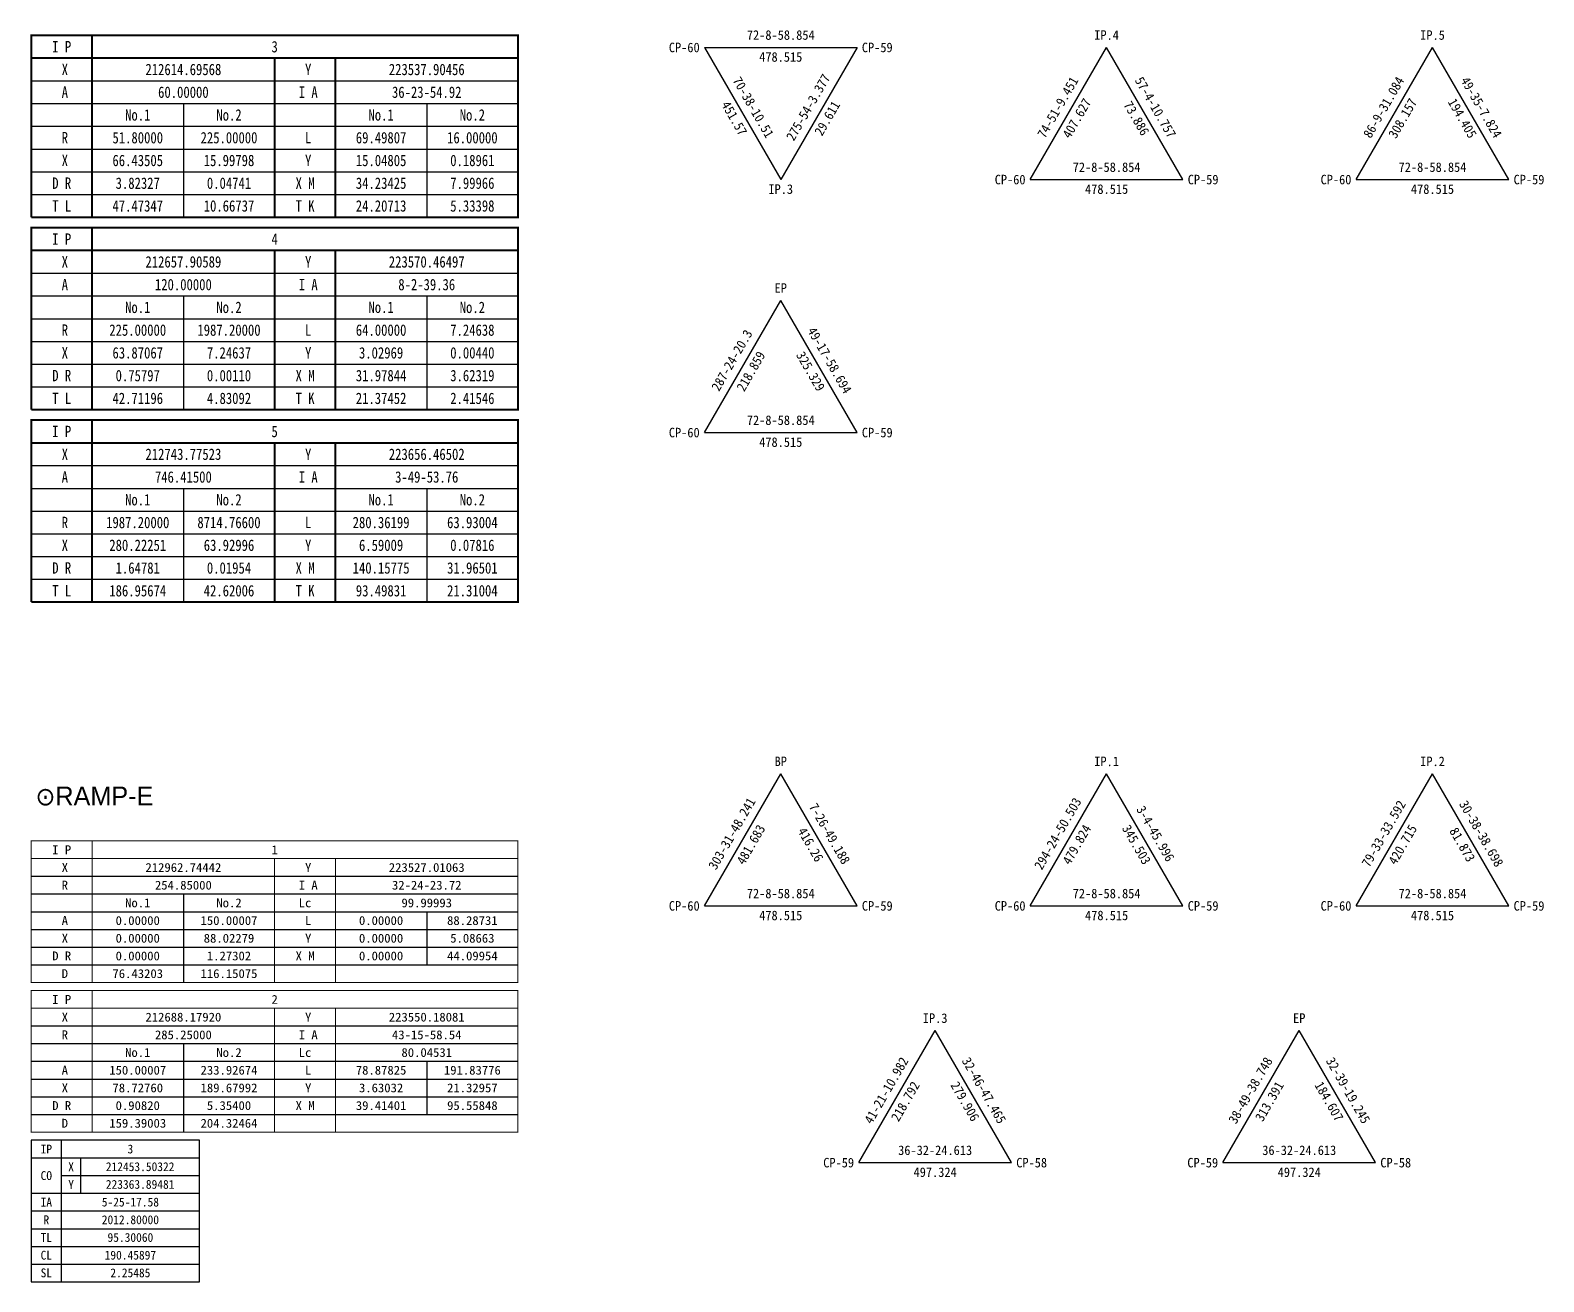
# Model space of a CAD drawing. Extents: x -5410 to -3212, y 168 to 1565.
# Drawn here: x -3989 to -3212, y 220 to 863 of the extents above; entities that cross this region are included whole.
import ezdxf
from ezdxf.enums import TextEntityAlignment as Align

# ---------------------------------------------------------------- set-up
doc = ezdxf.new("R2010")
doc.units = 0
doc.header["$MEASUREMENT"] = 0
for name, color, linetype in [('CA-ALGN-TBSM', 2, 'CONTINUOUS'), ('CA-DIML', 1, 'CONTINUOUS'), ('CA-DIMT', 3, 'CONTINUOUS'), ('CA-TABL-LIN1', 4, 'CONTINUOUS'), ('CA-TABL-LIN2', 1, 'CONTINUOUS'), ('CA-TABL-TEX2', 3, 'CONTINUOUS'), ('CZ-TEX1', 6, 'CONTINUOUS')]:
    doc.layers.add(name, color=color, linetype=linetype)
doc.styles.add('GHS', font='DotumChe.ttf')
doc.styles.add('GTXT', font='DotumChe.ttf')

# ---------------------------------------------------------------- blocks, each defined once
blk = doc.blocks.new('CACTCRV')
at = {"layer": 'CA-TABL-LIN1'}
blk.add_line((-15.25, -20), (-15.25, 20), dxfattribs=at)
blk.add_lwpolyline([(-23.75, -20), (23.75, -20), (23.75, 20), (-23.75, 20)], close=True, dxfattribs=at)
at = {"layer": 'CA-TABL-LIN2'}
for p, q in [((-23.75, 15), (23.75, 15)), ((-9.75, 5), (-9.75, 15)), ((-15.25, 10), (23.75, 10)), ((-23.75, 5), (23.75, 5)), ((-23.75, 0), (23.75, 0)), ((-23.75, -5), (23.75, -5)), ((-23.75, -10), (23.75, -10)), ((-23.75, -15), (23.75, -15))]:
    blk.add_line(p, q, dxfattribs=at)
at = {"layer": 'CA-TABL-TEX2', "style": 'GTXT'}
for s, p in [('IP', (-19.5, 17.5)), ('X', (-12.5, 12.5)), ('CO', (-19.5, 10)), ('Y', (-12.5, 7.5)), ('IA', (-19.5, 2.5)), ('R', (-19.5, -2.5)), ('TL', (-19.5, -7.5)), ('CL', (-19.5, -12.5)), ('SL', (-19.5, -17.5))]:
    blk.add_text(s, height=2.5, dxfattribs=at).set_placement(p, align=Align.MIDDLE_CENTER)
at = {"layer": 'CA-TABL-TEX2', "style": 'GTXT', "flags": 4}
for tag, p in [('IPNO', (4.249999359919457, 17.50000162638025)), ('COX', (7, 12.5)), ('COY', (7, 7.5)), ('IA', (4.25, 2.5)), ('R', (4.25, -2.5)), ('TL', (4.25, -7.5)), ('CL', (4.25, -12.5)), ('SL', (4.25, -17.5))]:
    blk.add_attdef(tag, text='', height=2.5, dxfattribs=at).set_placement(p, align=Align.MIDDLE)

msp = doc.modelspace()

# ---------------------------------------------------------------- linework, layer by layer
at = {"layer": 'CA-DIML'}
for p, q in [((-3642.703536641115, 854.0910085345968), (-3564.30353664112, 854.0910085345968)), ((-3642.703536641115, 854.0910085345968), (-3603.503536641132, 786.1946168779104)), ((-3564.30353664112, 854.0910085345968), (-3603.503536641132, 786.1946168779104)), ((-3475.318849728792, 786.1946168779396), (-3436.11884972878, 854.0910085346259)), ((-3396.918849728798, 786.1946168779396), (-3436.11884972878, 854.0910085346259)), ((-3307.934162816557, 786.1946168779104), (-3268.734162816545, 854.0910085345968)), ((-3229.534162816562, 786.1946168779104), (-3268.734162816545, 854.0910085345968)), ((-3475.318849728792, 786.1946168779396), (-3396.918849728798, 786.1946168779396)), ((-3307.934162816557, 786.1946168779104), (-3229.534162816562, 786.1946168779104)), ((-3642.703536641115, 656.1886630523659), (-3603.503536641103, 724.0850547090522)), ((-3564.30353664112, 656.1886630523659), (-3603.503536641103, 724.0850547090522)), ((-3642.703536641115, 656.1886630523659), (-3564.30353664112, 656.1886630523659)), ((-3642.703536641086, 412.9789131989237), (-3603.503536641103, 480.8753048556391)), ((-3564.303536641091, 412.9789131989237), (-3603.503536641103, 480.8753048556391)), ((-3475.318849728792, 412.9789131989237), (-3436.11884972878, 480.8753048556391)), ((-3396.918849728769, 412.9789131989237), (-3436.11884972878, 480.8753048556391)), ((-3307.934162816557, 412.9789131989237), (-3268.734162816545, 480.8753048556391)), ((-3229.534162816562, 412.9789131989237), (-3268.734162816545, 480.8753048556391)), ((-3642.703536641086, 412.9789131989237), (-3564.303536641091, 412.9789131989237)), ((-3475.318849728792, 412.9789131989237), (-3396.918849728769, 412.9789131989237)), ((-3307.934162816557, 412.9789131989237), (-3229.534162816562, 412.9789131989237)), ((-3563.402271214145, 281.0340788147878), (-3524.202271214162, 348.9304704715032)), ((-3485.002271214151, 281.0340788147878), (-3524.202271214162, 348.9304704715032)), ((-3376.377750984684, 281.0340788147878), (-3337.177750984702, 348.9304704715032)), ((-3297.97775098469, 281.0340788147878), (-3337.177750984702, 348.9304704715032)), ((-3563.402271214145, 281.0340788147878), (-3485.002271214151, 281.0340788147878)), ((-3376.377750984684, 281.0340788147878), (-3297.97775098469, 281.0340788147878))]:
    msp.add_line(p, q, dxfattribs=at)
at = {"layer": 'CA-TABL-LIN1', "flags": 128}
for points, const_width in [([(-3988.469470863172, 766.8088186150417), (-3988.469470838667, 860.3153015368734), (-3738.469490152027, 860.3152912549849), (-3738.46949754114, 766.8087866354326), (-3988.469478227606, 766.8087969170883)], 1.038960962736386), ([(-3957.219476227736, 860.3152989509108), (-3957.219483616558, 766.8087943312712)], 1.038960962736386), ([(-3863.469473241887, 848.6269727195613), (-3863.469475984806, 766.8087969787011)], 1.038960962736386), ([(-3832.219478630839, 848.6269701336278), (-3832.219481373875, 766.8087943926803)], 1.038960962736386), ([(-3988.46947822778, 667.9451497447153), (-3988.469470838667, 761.4516543644131), (-3738.469499558123, 761.4516440825828), (-3738.469489550043, 667.9451735594776), (-3988.469480041385, 667.9451663599757)], 1.038960962736386), ([(-3957.219488620554, 761.4516445546469), (-3957.219478612533, 667.9451740317454)], 1.038960962736386), ([(-3863.469479144522, 749.7633447783883), (-3863.469476054917, 667.9451603544876)], 1.038960962736386), ([(-3832.219496926584, 749.7633349687676), (-3832.219474626443, 667.9451680260827)], 1.038960962736386), ([(-3988.469460830936, 569.0815532842244), (-3988.469470838667, 662.5880238072132), (-3738.469479338673, 662.588013525441), (-3738.469489772717, 569.0815199011413), (-3988.469463728165, 569.081549335795)], 1.038960962736385), ([(-3957.219474496465, 662.5880293023074), (-3957.219484930392, 569.0815356778039)], 1.038960962736386), ([(-3863.469474400859, 650.8997139445273), (-3863.469476750441, 569.0815346184536)], 1.038960962736386), ([(-3832.219458905631, 650.8997018949012), (-3832.219480408094, 569.0815401134023)], 1.038960962736386), ([(-3957.219449133874, 446.3529408328177), (-3957.21928977585, 373.6256788245228)], 0.5194805253052791), ([(-3863.469443194306, 437.2622705025424), (-3863.469296274532, 373.6258945404261)], 0.5194805253052791), ([(-3832.219442089525, 437.2623254035425), (-3832.219274569827, 373.6259798544052)], 0.5194805253052791), ([(-3957.219473586214, 369.4590053783904), (-3957.219290466339, 296.7317387933435)], 0.5194805253052791), ([(-3863.469437314721, 360.3683252817427), (-3863.469298709009, 296.7319600257615)], 0.5194805253052791), ([(-3832.219440062123, 360.368399025785), (-3832.21927674301, 296.732041762938)], 0.5194805253052791)]:
    msp.add_lwpolyline(points, dxfattribs=dict(at, const_width=const_width))
at = {"layer": 'CA-TABL-LIN1', "const_width": 0.5194805253052791, "flags": 128}
for points in [[(-3988.469285974134, 373.6255984170421), (-3988.469470838667, 446.3528555188386), (-3738.469470839453, 446.3534781784692), (-3738.469281068537, 373.6261955704249)], [(-3988.469287718617, 296.731665049243), (-3988.469470838667, 369.4589316342899), (-3738.469476098719, 369.4595542939787), (-3738.469284985564, 296.7322629955306)]]:
    msp.add_lwpolyline(points, close=True, dxfattribs=at)
at = {"layer": 'CA-TABL-LIN2'}
for p, q in [((-3988.469466736133, 836.9386779830093), (-3738.469509848423, 836.9386572967924)), ((-3988.469471382094, 825.2503491042298), (-3738.469490695483, 825.2503388226614)), ((-3910.344472955214, 825.2503478419676), (-3910.344479800726, 766.808795654797)), ((-3785.344494511432, 825.250337498961), (-3785.34450135706, 766.808785311965)), ((-3988.469486432557, 813.5620440245257), (-3738.469505745947, 813.5620337429282)), ((-3988.469477684004, 801.8737493496155), (-3738.469486592978, 801.8737152688263)), ((-3988.469482330082, 790.185420470807), (-3738.469501643471, 790.1854101892095)), ((-3988.469473581557, 778.4971257957222), (-3738.469492894976, 778.4971155139501)), ((-3988.469477942068, 738.0750279928907), (-3738.469487450697, 738.0750351924507)), ((-3988.469472753175, 726.386705201905), (-3738.469482261688, 726.386712401465)), ((-3910.344478785963, 726.3867156402266), (-3910.344486074522, 667.9451767983555)), ((-3785.34449228106, 726.3867288453621), (-3785.344482088025, 667.9451707929256)), ((-3988.469485045382, 714.6984016216011), (-3738.469494554156, 714.6984088210156)), ((-3988.469460645778, 703.0100963119767), (-3738.46948936503, 703.0100860299717)), ((-3988.469472938013, 691.321792731469), (-3738.469501657353, 691.3217824496387)), ((-3988.469467749004, 679.6334699403669), (-3738.469496468373, 679.6334596585366)), ((-3988.469469463336, 639.2114143637882), (-3738.469495507627, 639.2113849290181)), ((-3988.469458394684, 627.5230825208127), (-3738.469466894749, 627.5230722391861)), ((-3910.344467538729, 627.5230962583737), (-3910.344471263932, 569.0815263759578)), ((-3785.344480561238, 627.5230815410614), (-3785.344484286266, 569.0815116584126)), ((-3988.469448934717, 615.8347873755265), (-3738.469474979123, 615.8347579410183)), ((-3988.469457019353, 604.1464730775042), (-3738.469483063673, 604.146443642705)), ((-3988.469465103757, 592.4581587793073), (-3738.469491148222, 592.4581293444498)), ((-3988.46947318819, 580.7698444809357), (-3738.469481688167, 580.7698341993673)), ((-3988.46941064269, 428.1710373200767), (-3738.469410643535, 428.1716599797946)), ((-3988.469398204325, 419.0801512737817), (-3738.46939329867, 419.0807484270772)), ((-3910.344390049024, 419.0803292392811), (-3910.344277818745, 373.6257763825124)), ((-3988.469380859635, 409.9892397211806), (-3738.469375953951, 409.9898368744762)), ((-3785.344383004587, 409.9897138100641), (-3785.344305463921, 382.7169840585848)), ((-3988.469363514858, 400.8983281684341), (-3738.469358609203, 400.8989253218169)), ((-3988.469320663658, 391.8074215223605), (-3738.469315758004, 391.8080186757434)), ((-3988.469303318911, 382.7165099696722), (-3738.469298413256, 382.717107123055)), ((-3988.469431237085, 351.2771129896573), (-3738.469428504031, 351.2777109359449)), ((-3988.469411436352, 342.1862036673992), (-3738.469383989723, 342.186809606821)), ((-3910.344405948417, 342.1863920242758), (-3910.344282230682, 296.7318534061196)), ((-3988.469366921956, 333.0953023383627), (-3738.469364188932, 333.0959002845339)), ((-3785.344372424297, 333.0957856717869), (-3785.344313021778, 305.8230577049835)), ((-3988.469347121136, 324.0043930160464), (-3738.469344388111, 324.004990962334)), ((-3988.469327320257, 314.9134836937883), (-3738.469324587204, 314.9140816400759)), ((-3988.469307519379, 305.8225743715302), (-3738.469304786442, 305.8231723177014))]:
    msp.add_line(p, q, dxfattribs=at)
at = {"layer": 'CA-TABL-LIN2', "flags": 128}
for points, const_width in [([(-3988.469475484628, 848.6269726580358), (-3738.469494797959, 848.6269623761473)], 1.038960962736386), ([(-3988.469483130903, 749.7633507841674), (-3738.469475158403, 749.7633387729293)], 1.038960962736386), ([(-3988.469461378729, 650.899728661956), (-3738.46948742331, 650.8996992271277)], 1.038960962736385), ([(-3988.469427987497, 437.2619488725613), (-3738.469427988195, 437.262571532483)], 0.5194805253052791), ([(-3988.469451037992, 360.36802231209), (-3738.469448304764, 360.3686202582612)], 0.5194805253052791)]:
    msp.add_lwpolyline(points, dxfattribs=dict(at, const_width=const_width))

# ---------------------------------------------------------------- block references
at = {"layer": 'CA-ALGN-TBSM'}
ref = msp.add_blockref('CACTCRV', (-3945.287649504957, 256.2013592485071), dxfattribs=dict(at, xscale=1.818181950893063, yscale=1.818181950893369, zscale=1.818181950893335))
ref.add_attrib('IPNO', '3', dxfattribs={"layer": 'CA-TABL-TEX2', "height": 4.545454877233338, "style": 'GTXT'}).set_placement((-3937.560377377445, 288.0195463461957), align=Align.MIDDLE)
ref.add_attrib('COX', '212453.50322', dxfattribs={"layer": 'CA-TABL-TEX2', "height": 4.545454877233338, "style": 'GTXT'}).set_placement((-3932.560375848705, 278.9286336346737), align=Align.MIDDLE)
ref.add_attrib('COY', '223363.89481', dxfattribs={"layer": 'CA-TABL-TEX2', "height": 4.545454877233338, "style": 'GTXT'}).set_placement((-3932.560375848705, 269.8377238802071), align=Align.MIDDLE)
ref.add_attrib('IA', '5-25-17.58', dxfattribs={"layer": 'CA-TABL-TEX2', "height": 4.545454877233338, "style": 'GTXT'}).set_placement((-3937.560376213661, 260.7468141257406), align=Align.MIDDLE)
ref.add_attrib('R', '2012.80000', dxfattribs={"layer": 'CA-TABL-TEX2', "height": 4.545454877233338, "style": 'GTXT'}).set_placement((-3937.560376213661, 251.6559043712738), align=Align.MIDDLE)
ref.add_attrib('TL', '95.30060', dxfattribs={"layer": 'CA-TABL-TEX2', "height": 4.545454877233338, "style": 'GTXT'}).set_placement((-3937.560376213661, 242.5649946168073), align=Align.MIDDLE)
ref.add_attrib('CL', '190.45897', dxfattribs={"layer": 'CA-TABL-TEX2', "height": 4.545454877233338, "style": 'GTXT'}).set_placement((-3937.560376213661, 233.4740848623403), align=Align.MIDDLE)
ref.add_attrib('SL', '2.25485', dxfattribs={"layer": 'CA-TABL-TEX2', "height": 4.545454877233338, "style": 'GTXT'}).set_placement((-3937.560376213661, 224.3831751078738), align=Align.MIDDLE)

# ---------------------------------------------------------------- texts
at = {"layer": 'CA-DIMT', "style": 'GHS'}
for s, p in [('IP.4', (-3436.11884972878, 856.5410085346375)), ('IP.5', (-3268.734162816545, 856.5410085346084)), ('72-8-58.854', (-3603.503536641132, 856.5410085346084)), ('72-8-58.854', (-3436.11884972878, 788.6446168779221)), ('72-8-58.854', (-3268.734162816545, 788.644616877893)), ('EP', (-3603.503536641103, 726.5350547090638)), ('72-8-58.854', (-3603.503536641103, 658.6386630523484)), ('BP', (-3603.503536641103, 483.3253048556217)), ('IP.1', (-3436.11884972878, 483.3253048556217)), ('IP.2', (-3268.734162816545, 483.3253048556217)), ('72-8-58.854', (-3603.503536641103, 415.4289131989353)), ('72-8-58.854', (-3436.11884972878, 415.4289131989353)), ('72-8-58.854', (-3268.734162816545, 415.4289131989353)), ('IP.3', (-3524.202271214162, 351.3804704714858)), ('EP', (-3337.177750984702, 351.3804704714858)), ('36-32-24.613', (-3524.202271214162, 283.4840788147994)), ('36-32-24.613', (-3337.177750984702, 283.4840788147994))]:
    msp.add_text(s, height=4.899999999999999, dxfattribs=at).set_placement(p, align=Align.BOTTOM_CENTER)
for s, p in [('CP-60', (-3645.153536641126, 854.0910085345968)), ('CP-60', (-3477.768849728775, 786.1946168779396)), ('CP-60', (-3310.384162816568, 786.1946168779104)), ('CP-60', (-3645.153536641126, 656.1886630523659)), ('CP-60', (-3645.153536641097, 412.9789131989237)), ('CP-60', (-3477.768849728775, 412.9789131989237)), ('CP-60', (-3310.384162816568, 412.9789131989237)), ('CP-59', (-3565.852271214157, 281.0340788147878)), ('CP-59', (-3378.827750984696, 281.0340788147878))]:
    msp.add_text(s, height=4.899999999999999, dxfattribs=at).set_placement(p, align=Align.MIDDLE_RIGHT)
for s, p in [('CP-59', (-3561.853536641138, 854.0910085345968)), ('CP-59', (-3394.468849728786, 786.1946168779396)), ('CP-59', (-3227.084162816551, 786.1946168779104)), ('CP-59', (-3561.853536641109, 656.1886630523659)), ('CP-59', (-3561.853536641109, 412.9789131989237)), ('CP-59', (-3394.468849728786, 412.9789131989237)), ('CP-59', (-3227.084162816551, 412.9789131989237)), ('CP-58', (-3482.552271214139, 281.0340788147878)), ('CP-58', (-3295.527750984707, 281.0340788147878))]:
    msp.add_text(s, height=4.899999999999999, dxfattribs=at).set_placement(p, align=Align.MIDDLE_LEFT)
for s, p in [('478.515', (-3603.503536641132, 851.6410085345851)), ('IP.3', (-3603.503536641132, 783.7446168778988)), ('478.515', (-3436.11884972878, 783.7446168779279)), ('478.515', (-3268.734162816545, 783.7446168778988)), ('478.515', (-3603.503536641103, 653.7386630523542)), ('478.515', (-3603.503536641103, 410.5289131989412)), ('478.515', (-3436.11884972878, 410.5289131989412)), ('478.515', (-3268.734162816545, 410.5289131989412)), ('497.324', (-3524.202271214162, 278.5840788148053)), ('497.324', (-3337.177750984702, 278.5840788148053))]:
    msp.add_text(s, height=4.899999999999999, dxfattribs=at).set_placement(p, align=Align.TOP_CENTER)
for s, rotation, p in [('275-54-3.377', 59.99999999999999, (-3586.025298880442, 821.367812706274)), ('70-38-10.51', 300.0000000000001, (-3620.981774401851, 821.367812706274)), ('74-51-9.451', 59.99999999999999, (-3457.840611968102, 821.367812706274)), ('57-4-10.757', 300.0000000000001, (-3414.397087489488, 821.367812706274)), ('86-9-31.084', 59.99999999999999, (-3290.455925055867, 821.3678127062449)), ('49-35-7.824', 300.0000000000001, (-3247.012400577281, 821.3678127062449)), ('287-24-20.3', 59.99999999999999, (-3625.225298880425, 691.3618588807003)), ('49-17-58.694', 300.0000000000001, (-3581.781774401839, 691.3618588807003)), ('303-31-48.241', 59.99999999999999, (-3625.225298880396, 448.1521090272581)), ('294-24-50.503', 59.99999999999999, (-3457.840611968102, 448.1521090272581)), ('79-33-33.592', 59.99999999999999, (-3290.455925055867, 448.1521090272581)), ('30-38-38.698', 300.0000000000001, (-3247.012400577281, 448.1521090272581)), ('7-26-49.188', 300.0000000000001, (-3581.78177440181, 448.1521090272581)), ('3-4-45.996', 300.0000000000001, (-3414.397087489488, 448.1521090272581)), ('41-21-10.982', 59.99999999999999, (-3545.924033453455, 316.2072746431222)), ('32-46-47.465', 300.0000000000001, (-3502.48050897487, 316.2072746431222)), ('38-49-38.748', 59.99999999999999, (-3358.899513223994, 316.2072746431222)), ('32-39-19.245', 300.0000000000001, (-3315.455988745409, 316.2072746431222))]:
    msp.add_text(s, height=4.899999999999999, rotation=rotation, dxfattribs=at).set_placement(p, align=Align.BOTTOM_CENTER)
for s, rotation, p in [('451.57', 300.0000000000001, (-3625.225298880425, 818.9178127062623)), ('29.611', 59.99999999999999, (-3581.781774401839, 818.9178127062623)), ('407.627', 59.99999999999999, (-3453.597087489499, 818.9178127062623)), ('73.886', 300.0000000000001, (-3418.640611968091, 818.9178127062623)), ('308.157', 59.99999999999999, (-3286.212400577264, 818.9178127062332)), ('194.405', 300.0000000000001, (-3251.255925055855, 818.9178127062332)), ('218.859', 59.99999999999999, (-3620.981774401822, 688.9118588806887)), ('325.329', 300.0000000000001, (-3586.025298880413, 688.9118588806887)), ('481.683', 59.99999999999999, (-3620.981774401822, 445.7021090272465)), ('416.26', 300.0000000000001, (-3586.025298880384, 445.7021090272465)), ('479.824', 59.99999999999999, (-3453.597087489499, 445.7021090272465)), ('345.503', 300.0000000000001, (-3418.640611968091, 445.7021090272465)), ('420.715', 59.99999999999999, (-3286.212400577264, 445.7021090272465)), ('81.873', 300.0000000000001, (-3251.255925055855, 445.7021090272465)), ('218.792', 59.99999999999999, (-3541.680508974852, 313.7572746431106)), ('279.906', 300.0000000000001, (-3506.724033453473, 313.7572746431106)), ('313.391', 59.99999999999999, (-3354.65598874542, 313.7572746431106)), ('184.607', 300.0000000000001, (-3319.699513224012, 313.7572746431106))]:
    msp.add_text(s, height=4.899999999999999, rotation=rotation, dxfattribs=at).set_placement(p, align=Align.TOP_CENTER)
at = {"layer": 'CA-TABL-TEX2', "style": 'GHS'}
for s, height, rotation, width, p, p2 in [('I P', 5.84415541539217, 359.9999963387294, 0.8148871522445196, (-3977.714606748399, 851.5490608861437), (-3967.974347729119, 851.5490602637292)), ('3', 5.84415541539217, 359.9999967407055, 0.8148871545211297, (-3865.092862048041, 851.5490533990087), (-3861.846109032544, 851.5490532143158)), (' X', 5.84415541539217, 359.9999967419895, 0.8148871544809543, (-3976.091231623344, 839.8607503220846), (-3969.59772559267, 839.8607499528443)), ('212614.69568', 5.84415541539217, 359.9999964392233, 0.8148871528021066, (-3929.825001637568, 839.8607458776969), (-3890.86396553379, 839.8607434563746)), (' Y', 5.84415541539217, 359.9999967399351, 0.8148871544955635, (-3851.091242619383, 839.8607417610474), (-3844.597736588592, 839.8607413915743)), ('223537.90456', 5.84415541539217, 359.9999964390094, 0.8148871528081937, (-3804.825010254019, 839.8607383569179), (-3765.86397414995, 839.8607359354501)), (' A', 5.84415541539217, 359.9999967419895, 0.8148871544992158, (-3976.091229572048, 828.172438545269), (-3969.597723541228, 828.1724381760287)), ('60.00000', 5.84415541539217, 359.9999964392876, 0.8148871528091067, (-3923.331493569218, 828.1724336970947), (-3897.35746949981, 828.1724320829089)), (' I A', 5.84415541539217, 359.9999964390949, 0.8148871527990629, (-3854.33799357005, 828.1724302030052), (-3841.350981535506, 828.1724293958687)), ('36-23-54.92', 5.84415541539217, 359.9999964877817, 0.814887152177007, (-3803.201631684555, 828.1724264638615), (-3767.487348616822, 828.172424274584)), ('No.1', 5.84415541539217, 359.9999964394802, 0.8148871528191506, (-3940.275487109728, 816.4841266551812), (-3927.288475074864, 816.484125848132)), ('No.2', 5.84415541539217, 359.9999964397369, 0.8148871528063675, (-3893.400491772773, 816.4841214370972), (-3880.413479738112, 816.4841206301062)), ('No.1', 5.84415541539217, 359.9999964394802, 0.8148871527899321, (-3815.275498105504, 816.4841180940275), (-3802.288486071106, 816.4841172869783)), ('No.2', 5.84415541539217, 359.9999964388382, 0.8148871527954105, (-3768.400500388787, 816.4841139163764), (-3755.413488354301, 816.4841131091816)), (' R', 5.84415541539217, 359.9999967399351, 0.8148871544919112, (-3976.091232310107, 804.7958176704124), (-3969.597726279346, 804.7958173009392)), ('51.80000', 5.84415541539217, 359.9999964387739, 0.8148871527944974, (-3946.768994495826, 804.795816621423), (-3920.794970426883, 804.7958150070044)), ('225.00000', 5.84415541539217, 359.9999964728926, 0.8148871529920269, (-3901.517375666823, 804.7958114954527), (-3872.296598582179, 804.7958096966322)), (' L', 5.84415541539217, 359.9999967399351, 0.8148871544773019, (-3851.091243306349, 804.7958091093169), (-3844.597737275704, 804.7958087398438)), ('69.49807', 5.84415541539217, 359.9999964388382, 0.8148871528072805, (-3821.769005492155, 804.7958080600947), (-3795.794981422805, 804.7958064457052)), ('16.00000', 5.84415541539217, 359.9999964387739, 0.8148871528045413, (-3774.89400777538, 804.7958038825018), (-3748.919983706117, 804.7958022680832)), (' X', 5.84415541539217, 359.999996740192, 0.8148871544773019, (-3976.091233679472, 793.1075072329841), (-3969.597727648827, 793.10750686354)), ('66.43505', 5.84415541539217, 359.9999964392233, 0.814887152812759, (-3946.768995865365, 793.1075061838201), (-3920.79497179584, 793.1075045696052)), ('15.99798', 5.84415541539217, 359.9999964392233, 0.814887152812759, (-3899.894000528526, 793.1075009656488), (-3873.919976459001, 793.107499351434)), (' Y', 5.84415541539217, 359.9999967419895, 0.8148871544955635, (-3851.091244675452, 793.1074986716558), (-3844.597738644661, 793.1074983024155)), ('15.04805', 5.84415541539217, 359.9999964389666, 0.8148871527990629, (-3821.769006860995, 793.1074976227537), (-3795.794982791907, 793.1074960084225)), ('0.18961', 5.84415541539217, 359.9999963956408, 0.8148871525634885, (-3773.270632636762, 793.1074933526979), (-3750.543361582881, 793.1074919229723)), ('D R', 5.84415541539217, 359.9999963390717, 0.8148871522445196, (-3977.714610502298, 781.4191945421044), (-3967.974351483019, 781.4191939197481)), ('3.82327', 5.84415541539217, 359.9999963957142, 0.8148871525603579, (-3945.145619685878, 781.4191932742251), (-3922.418348632084, 781.4191918445285)), ('0.04741', 5.84415541539217, 359.9999963955675, 0.8148871525509663, (-3898.270624349039, 781.4191880561411), (-3875.543353295507, 781.4191866263864)), ('X M', 5.84415541539217, 359.9999963389005, 0.8148871522518242, (-3852.714621498366, 781.4191859809507), (-3842.974362478999, 781.4191853585653)), ('34.23425', 5.84415541539217, 359.9999964389666, 0.8148871527990629, (-3821.769007189752, 781.4191848053888), (-3795.794983120664, 781.4191831910575)), ('7.99966', 5.84415541539217, 359.9999963960077, 0.814887152562445, (-3773.270632965345, 781.4191805353912), (-3750.543361911492, 781.419179105811)), ('T L', 5.84415541539217, 359.9999963383869, 0.8148871522518242, (-3977.714611871343, 769.7308841047343), (-3967.974352851976, 769.7308834822616)), ('47.47347', 5.84415541539217, 359.9999964387739, 0.8148871527972367, (-3946.768997562642, 769.7308829292015), (-3920.794973493612, 769.7308813147829)), ('10.66737', 5.84415541539217, 359.9999964392233, 0.8148871528081936, (-3899.894002226007, 769.7308777110302), (-3873.919978156628, 769.7308760968153)), ('T K', 5.84415541539217, 359.9999963389005, 0.8148871522542591, (-3852.714622867468, 769.7308755434351), (-3842.974363848072, 769.7308749210497)), ('24.20713', 5.84415541539217, 359.9999964389666, 0.8148871527972367, (-3821.769008558796, 769.7308743679023), (-3795.794984489767, 769.730872753571)), ('5.33398', 5.84415541539217, 359.9999963962278, 0.8148871525728802, (-3773.270634334622, 769.730870097701), (-3750.543363280478, 769.7308686682081)), ('I P', 5.84415541539217, 2.054392983154893e-09, 0.814887154309294, (-3977.714605888119, 752.6854156650661), (-3967.974346844159, 752.6854156654153)), ('4', 5.84415541539217, 359.9999997935335, 0.8148871510441233, (-3865.092860083823, 752.6854173560569), (-3861.84610708218, 752.6854173443571)), (' X', 5.84415541539217, 359.9999997971287, 0.8148871510441233, (-3976.091230998281, 740.9971042390971), (-3969.597724994994, 740.9971042161051)), ('212657.90589', 5.84415541539217, 359.9999998987784, 0.8148871526888831, (-3929.825001218123, 740.9971052742912), (-3890.863965119759, 740.9971052054607)), (' Y', 5.84415541539217, 359.9999997963583, 0.8148871510769942, (-3851.091239595087, 740.9971043426485), (-3844.597733591538, 740.9971043195692)), ('223570.46497', 5.84415541539217, 359.9999998987784, 0.8148871526815784, (-3804.825009814464, 740.9971053777554), (-3765.863973716449, 740.9971053089248)), (' A', 5.84415541539217, 359.9999997955879, 0.8148871510477756, (-3976.091228959733, 729.3087926286971), (-3969.597722956416, 729.3087926055305)), ('120.00000', 5.84415541539217, 359.9999999327757, 0.8148871532152224, (-3924.954869676789, 729.3087936465745), (-3895.734092584142, 729.3087936122902)), (' I A', 5.84415541539217, 359.9999999497958, 0.8148871534875228, (-3854.33799057742, 729.3087927263114), (-3841.350978531904, 729.3087927149318)), ('8-2-39.36', 5.84415541539217, 359.9999999328328, 0.814887153224962, (-3799.954878273391, 729.3087937500095), (-3770.734101180395, 729.3087937157543)), ('No.1', 5.84415541539217, 359.999999948897, 0.8148871534820444, (-3940.275486800761, 717.6204827353067), (-3927.288474755333, 717.6204827237234)), ('No.2', 5.84415541539217, 359.9999999500526, 0.8148871534710874, (-3893.400488845393, 717.6204834078671), (-3880.413476800139, 717.6204833965458)), ('No.1', 5.84415541539217, 359.9999999505662, 0.8148871534765659, (-3815.27549539716, 717.6204828385671), (-3802.288483351818, 717.6204828273621)), ('No.2', 5.84415541539217, 359.9999999500526, 0.8148871534966536, (-3768.400499363022, 717.620481763297), (-3755.413487317361, 717.6204817519756)), (' R', 5.84415541539217, 359.9999997973854, 0.8148871510916034, (-3976.091230300022, 705.9321715015103), (-3969.597724296356, 705.9321714785474)), ('225.00000', 5.84415541539217, 359.9999999328328, 0.8148871532257735, (-3948.392369034293, 705.93217305711), (-3919.171591941267, 705.9321730228548)), ('1987.20000', 5.84415541539217, 359.9999999193137, 0.814887153008339, (-3903.14074757963, 705.932173735695), (-3870.673217484931, 705.9321736899728)), (' L', 5.84415541539217, 359.9999997950743, 0.8148871510769942, (-3851.091238896479, 705.9321716051782), (-3844.597732892929, 705.9321715819533)), ('64.00000', 5.84415541539217, 359.9999999494106, 0.8148871534948275, (-3821.769001129898, 705.932173154928), (-3795.794977038633, 705.9321731319942)), ('7.24638', 5.84415541539217, 359.99999988356, 0.8148871524560044, (-3773.270628575294, 705.932172091183), (-3750.54335752441, 705.9321720449952)), (' X', 5.84415541539217, 359.9999997958446, 0.8148871510587326, (-3976.091230009537, 694.243861812196), (-3969.597724006133, 694.2438617890584)), ('63.87067', 5.84415541539217, 359.99999994986, 0.8148871534875228, (-3946.768992242782, 694.2438633619167), (-3920.794968151749, 694.2438633391866)), ('7.24637', 5.84415541539217, 359.99999988356, 0.8148871524528739, (-3898.270617767383, 694.2438640464679), (-3875.543346716586, 694.2438640002802)), (' Y', 5.84415541539217, 359.9999997955879, 0.8148871510806465, (-3851.091238606081, 694.2438619156019), (-3844.597732602502, 694.2438618924352)), ('3.02969', 5.84415541539217, 359.9999998840735, 0.8148871524476563, (-3820.145624319091, 694.2438634770224), (-3797.41835326844, 694.2438634310383)), ('0.00440', 5.84415541539217, 359.9999998837067, 0.8148871524570479, (-3773.270628284779, 694.2438624016941), (-3750.543357233866, 694.2438623555645)), ('D R', 5.84415541539217, 1.198395906851097e-09, 0.8148871543019894, (-3977.714606412337, 682.5555484418874), (-3967.974347368465, 682.5555484420911)), ('0.75797', 5.84415541539217, 359.9999998840001, 0.8148871524664396, (-3945.145615605143, 682.5555500150367), (-3922.418344553967, 682.5555499690236)), ('0.00110', 5.84415541539217, 359.9999998841469, 0.814887152459135, (-3898.27061764989, 682.5555506876262), (-3875.543346598919, 682.5555506416713)), ('31.97844', 5.84415541539217, 359.9999999499242, 0.8148871534911752, (-3821.769000721804, 682.5555501068593), (-3795.794976630656, 682.5555500841583)), ('3.62319', 5.84415541539217, 359.9999998842936, 0.8148871524549609, (-3773.270628167316, 682.5555490429979), (-3750.543357116461, 682.5555489971011)), ('T L', 5.84415541539217, 1.198395906872582e-09, 0.8148871542873801, (-3977.714606121619, 670.8672387524566), (-3967.974347077921, 670.8672387526603)), ('42.71196', 5.84415541539217, 359.9999999497315, 0.8148871534911752, (-3946.768991834775, 670.8672403139644), (-3920.794967743626, 670.8672402911761)), ('4.83092', 5.84415541539217, 359.9999998842202, 0.8148871524507868, (-3898.270617359318, 670.8672409981373), (-3875.543346308579, 670.8672409522114)), ('T K', 5.84415541539217, 1.711994152690463e-09, 0.8148871542800755, (-3852.714614718076, 670.8672388558625), (-3842.974355674465, 670.8672388561536)), ('21.37452', 5.84415541539217, 359.9999999502452, 0.8148871534902621, (-3821.769000431319, 670.867240417283), (-3795.794976340199, 670.8672403947276)), ('2.41546', 5.84415541539217, 359.9999998842202, 0.814887152459135, (-3773.270627876889, 670.8672393535962), (-3750.543356825918, 670.8672393076704)), ('I P', 5.84415541539217, 359.9999942333189, 0.81488715397572, (-3977.714591897937, 653.8217957145825), (-3967.974332857964, 653.8217947342491)), ('5', 5.84415541539217, 359.99999400939, 0.8148871510149093, (-3865.092846724088, 653.8217854296672), (-3861.846093722561, 653.8217850902001)), (' X', 5.84415541539217, 359.9999943465673, 0.8148871554707346, (-3976.091216302942, 642.1334852380387), (-3969.597710264381, 642.1334845973179)), ('212743.77523', 5.84415541539217, 359.9999943371085, 0.8148871523839187, (-3929.824984166975, 642.1334796451556), (-3890.863948083192, 642.1334757943987)), (' Y', 5.84415541539217, 359.999994347081, 0.8148871554269068, (-3851.091223900759, 642.133472596819), (-3844.597717862547, 642.1334719561564)), ('223656.46502', 5.84415541539217, 359.9999943372798, 0.8148871523869623, (-3804.824995434814, 642.1334668430791), (-3765.863959350885, 642.1334629924386)), (' A', 5.84415541539217, 359.9999943475945, 0.8148871554415161, (-3976.091218963149, 630.4451730158762), (-3969.59771292482, 630.4451723752718)), ('746.41500', 5.84415541539217, 359.9999943028829, 0.8148871529189831, (-3924.954857326433, 630.4451669504924), (-3895.734080244409, 630.4451640449697)), (' I A', 5.84415541539217, 359.9999943319297, 0.8148871508395976, (-3854.337979543809, 630.4451606966904), (-3841.350967540493, 630.445159411931)), ('3-49-53.76', 5.84415541539217, 359.9999942735336, 0.8148871527285757, (-3801.578245094948, 630.4451543181785), (-3769.110715011397, 630.4451510731888)), ('No.1', 5.84415541539217, 359.9999943321865, 0.814887150832293, (-3940.275475025701, 618.7568571362935), (-3927.288463022502, 618.7568558515923)), ('No.2', 5.84415541539217, 359.9999943328285, 0.8148871508432499, (-3893.400478114432, 618.7568526150426), (-3880.413466111058, 618.7568513304868)), ('No.1', 5.84415541539217, 359.9999943318013, 0.8148871508414238, (-3815.275484539336, 618.7568462493946), (-3802.288472535991, 618.756844964606)), ('No.2', 5.84415541539217, 359.9999943325718, 0.8148871508542068, (-3768.400487628067, 618.7568417282891), (-3755.413475624518, 618.7568404436752)), (' R', 5.84415541539217, 359.999994347081, 0.8148871554378637, (-3976.091220774892, 607.0685524024011), (-3969.597714736592, 607.0685517617385)), ('1987.20000', 5.84415541539217, 359.9999942736363, 0.8148871527285757, (-3950.015734971734, 607.0685478095838), (-3917.548204888182, 607.0685445646523)), ('8714.76600', 5.84415541539217, 359.9999942731741, 0.8148871527307671, (-3903.140738060581, 607.0685432884784), (-3870.673207976943, 607.0685400432849)), (' L', 5.84415541539217, 359.9999943478513, 0.8148871554597776, (-3851.091228372999, 607.0685397610941), (-3844.597722334525, 607.0685391205188)), ('280.36199', 5.84415541539217, 359.9999943027688, 0.8148871529149249, (-3823.392367984256, 607.0685367530969), (-3794.171590902377, 607.0685338475159)), ('63.93004', 5.84415541539217, 359.9999943395053, 0.8148871531560792, (-3774.89399457231, 607.0685320621706), (-3748.919970491843, 607.0685294960858)), (' X', 5.84415541539217, 359.9999943473377, 0.8148871554305591, (-3976.091221680719, 595.3802420954162), (-3969.597715642478, 595.3802414547827)), ('280.22251', 5.84415541539217, 359.99999430294, 0.8148871529214179, (-3948.392359376827, 595.3802373330982), (-3919.171582294715, 595.3802344276046)), ('63.92996', 5.84415541539217, 359.9999943397622, 0.8148871531524269, (-3899.893985964591, 595.3802326422883), (-3873.919961884239, 595.38023007632)), (' Y', 5.84415541539217, 359.9999943463105, 0.8148871554378637, (-3851.091229278798, 595.3802294544294), (-3844.597723240498, 595.3802288136794)), ('6.59009', 5.84415541539217, 359.9999942896679, 0.8148871521909546, (-3820.145615870919, 595.3802261260571), (-3797.418344827427, 595.3802238609642)), ('0.07816', 5.84415541539217, 359.9999942899614, 0.8148871521888676, (-3773.27061895965, 595.3802216049226), (-3750.543347916217, 595.380219339946)), ('D R', 5.84415541539217, 359.9999942348597, 0.8148871540049385, (-3977.71460084201, 583.6919300431618), (-3967.974341801688, 583.6919290630904)), ('1.64781', 5.84415541539217, 359.9999942906951, 0.8148871521961722, (-3945.145609017956, 583.6919247905316), (-3922.418337974319, 583.6919225258462)), ('0.01954', 5.84415541539217, 359.9999942905484, 0.8148871521899111, (-3898.270612106484, 583.6919202696008), (-3875.543341063021, 583.6919180048571)), ('X M', 5.84415541539217, 359.9999942329765, 0.8148871539465015, (-3852.714608439652, 583.6919174020586), (-3842.974349400029, 583.691916421667)), ('140.15775', 5.84415541539217, 359.9999943025405, 0.8148871529141133, (-3823.392371550348, 583.6919142242696), (-3794.171594468498, 583.6919113185722)), ('31.96501', 5.84415541539217, 359.9999943396337, 0.8148871531597315, (-3774.893998138403, 583.6919095334015), (-3748.919974057819, 583.691906967375)), ('T L', 5.84415541539217, 359.9999942352021, 0.8148871540025037, (-3977.714599832689, 572.0036179819435), (-3967.974340792396, 572.0036170019303)), ('186.95674', 5.84415541539217, 359.9999943030541, 0.8148871529165481, (-3948.392361027654, 572.0036130497756), (-3919.171583945717, 572.0036101443402)), ('42.62006', 5.84415541539217, 359.9999943391201, 0.814887153142383, (-3899.89398761536, 572.0036083589657), (-3873.919963535329, 572.0036057927064)), ('T K', 5.84415541539217, 359.9999942343461, 0.8148871539903293, (-3852.714607430651, 572.0036053407239), (-3842.974348390504, 572.0036043605651)), ('93.49831', 5.84415541539217, 359.9999943396979, 0.8148871531469484, (-3821.768994040001, 572.0036019932304), (-3795.794969959825, 572.003599427233)), ('21.31004', 5.84415541539217, 359.9999943397622, 0.8148871531487746, (-3774.893997128675, 572.0035974719503), (-3748.91997304844, 572.003594905982)), ('I P', 4.545454596421192, 0.0001382900825546938, 1.047712054137163, (-3977.71457481361, 439.5347103800159), (-3967.974314958905, 439.5347338892752)), ('1', 4.545454596421192, 0.0001381414813949517, 1.047712054741354, (-3865.092820305232, 439.5349822735006), (-3861.846067018458, 439.5349901014997)), (' X', 4.545454596421192, 0.0001383646399287695, 1.047712053872634, (-3976.091176238901, 430.4438050916651), (-3969.597669670737, 430.4438207729545)), ('212962.74442', 4.545454596421192, 0.00013832731844229, 1.047712054001768, (-3929.824941958213, 430.4439168081153), (-3890.863902544428, 430.444010870473)), (' Y', 4.545454596421192, 0.000138364896731592, 1.047712053844459, (-3851.091174826957, 430.4441068801389), (-3844.597668258968, 430.4441225614573)), ('223527.01063', 4.545454596421192, 0.0001383205989570357, 1.047712053310697, (-3804.824940541585, 430.4442185708904), (-3765.863901153498, 430.4443126286787)), (' R', 4.545454596421192, 0.0001383209846245795, 1.047712049759081, (-3976.091154271708, 421.3528959093965), (-3969.597647729039, 421.3529115857382)), ('254.85000', 4.545454596421192, 0.0001382899113558438, 1.047712054132989, (-3924.954790076561, 421.3530193779734), (-3895.734010512562, 421.3530899056641)), (' I A', 4.545454596421192, 0.0001383650251274219, 1.047712053872634, (-3854.337906166969, 421.3531898394867), (-3841.350893030642, 421.3532212021528)), ('32-24-23.72', 4.545454596421192, 0.000138295654422428, 1.047712053338587, (-3803.201541946328, 421.3533133130404), (-3767.487255839631, 421.353399517131)), ('No.1', 4.545454596421192, 0.0001383648967294215, 1.047712053860895, (-3940.275385177636, 412.2620731813367), (-3927.288372041454, 412.2621045439737)), ('No.2', 4.545454596421192, 0.0001383648967284913, 1.047712053867938, (-3893.40038465921, 412.2621863399108), (-3880.41337152294, 412.2622177025478)), ('Lc', 4.545454596421192, 0.0001381414814079538, 1.047712054642741, (-3851.091130943591, 412.2622885057353), (-3844.597624370654, 412.2623041617335)), ('99.99993', 4.545454596421192, 0.0001383088502980699, 1.047712054068683, (-3798.331390089908, 412.2624158780091), (-3772.357363812393, 412.2624785778753)), (' A', 4.545454596421192, 0.0001383641263318067, 1.047712053863243, (-3976.091110388166, 403.1710775351094), (-3969.597603820061, 403.1710932163405)), ('0.00000', 4.545454596421192, 0.0001383209475369982, 1.047712052803995, (-3945.145493150631, 403.1711522419064), (-3922.418220185238, 403.1712071090878)), ('150.00007', 4.545454596421192, 0.0001382900825553825, 1.047712054131945, (-3901.5172459186, 403.1712575727724), (-3872.29646635463, 403.1713281005505)), (' L', 4.545454596421192, 0.0001383646399238083, 1.047712053910201, (-3851.091108997207, 403.1713792932569), (-3844.59760242881, 403.1713949745463)), ('0.00000', 4.545454596421192, 0.000138333126995478, 1.047712053986004, (-3820.14549175938, 403.1714540000248), (-3797.418218768347, 403.1715088720375)), ('88.28731', 4.545454596421192, 0.0001383087219003788, 1.047712054054595, (-3774.893867873558, 403.1715632599371), (-3748.919841596391, 403.1716259597451)), (' X', 4.545454596421192, 0.0001383651535288331, 1.047712053858547, (-3976.091088441521, 394.0801683224272), (-3969.597581873444, 394.0801840037748)), ('0.00000', 4.545454596421192, 0.0001383206540521332, 1.047712052805336, (-3945.145471208758, 394.0802430547774), (-3922.418198243337, 394.0802979218424)), ('88.02279', 4.545454596421192, 0.0001382979364721568, 1.047712053039121, (-3899.893847318483, 394.0803522892529), (-3873.919821066491, 394.0804149841715)), (' Y', 4.545454596421192, 0.0001383209846245795, 1.047712049759081, (-3851.091087029781, 394.0804701109882), (-3844.597580487112, 394.08048578733)), ('0.00000', 4.545454596421192, 0.0001383332003678899, 1.047712053976612, (-3820.145469817537, 394.0805448129249), (-3797.418196826708, 394.0805996849667)), ('5.08663', 4.545454596421192, 0.0001383206540519561, 1.047712052806678, (-3773.270469273673, 394.0806579764467), (-3750.543196308223, 394.0807128435117)), ('D R', 4.545454596421192, 0.0001384397109019135, 1.047712053601844, (-3977.714443127887, 384.9892552110832), (-3967.974183278158, 384.9892787457793)), ('0.00000', 4.545454596421192, 0.000138333273738176, 1.04771205398332, (-3945.145449262141, 384.989333842037), (-3922.418176271167, 384.9893887141079)), ('1.27302', 4.545454596421192, 0.0001383328335104362, 1.047712053988687, (-3898.270448748546, 384.9894470263098), (-3875.543175757455, 384.9895018982061)), ('X M', 4.545454596421192, 0.000138290082555107, 1.047712054134032, (-3852.7144417417, 384.9895569946093), (-3842.974181887024, 384.9895805038686)), ('0.00000', 4.545454596421192, 0.0001383328335118534, 1.047712053977954, (-3820.145447876013, 384.9896356257959), (-3797.418174885155, 384.9896904976922)), ('44.09954', 4.545454596421192, 0.0001383648967288013, 1.04771205386559, (-3774.893823985447, 384.9897448600386), (-3748.919797712966, 384.9898075853125)), (' D', 4.545454596421192, 0.0001383651535269727, 1.047712053872634, (-3976.091044558154, 375.8983499481401), (-3969.59753798999, 375.8983656294877)), ('76.43203', 4.545454596421192, 0.0001383544323013694, 1.047712052836028, (-3946.76880394842, 375.8984207307512), (-3920.794777701463, 375.8984834512812)), ('116.15075', 4.545454596421192, 0.0001383306569569862, 1.0477120530446, (-3901.517180062976, 375.8985299906053), (-3872.296400529332, 375.8986005390761)), ('I P', 4.545454596421192, 0.0001386206684692323, 1.047712055110781, (-3977.714579939871, 362.6407841945766), (-3967.974320076115, 362.6408077600354)), ('2', 4.545454596421192, 0.0001384280693819329, 1.047712053304441, (-3865.092825414933, 362.6410565763363), (-3861.846072132612, 362.6410644205753)), (' X', 4.545454596421192, 0.0001384280693825533, 1.047712053299745, (-3976.091181303433, 353.5498789309058), (-3969.597674738819, 353.5498946193838)), ('212688.17920', 4.545454596421192, 0.000138585530056916, 1.047712053109571, (-3929.824947009009, 353.549990814121), (-3890.863907628402, 353.5500850520621)), (' Y', 4.545454596421192, 0.0001386476327841734, 1.047712052017792, (-3851.091179890849, 353.5501812219445), (-3844.597673334181, 353.5501969353063)), ('223550.18081', 4.545454596421192, 0.0001385492785555652, 1.047712053322447, (-3804.824945604603, 353.5502931298979), (-3765.86390621608, 353.550387343188)), (' R', 4.545454596421192, 0.0001384293533743393, 1.04771205332792, (-3976.091159308417, 344.458969744941), (-3969.597652743629, 344.4589854335645)), ('285.25000', 4.545454596421192, 0.0001385896245469747, 1.047712053328449, (-3924.954795090307, 344.4590933945728), (-3895.734015548747, 344.4591640751169)), (' I A', 4.545454596421192, 0.0001385723902994717, 1.047712054647456, (-3854.337911202834, 344.4592641839408), (-3841.350898056902, 344.4592955936096)), ('43-15-58.54', 4.545454596421192, 0.0001385728105955686, 1.047712054047243, (-3803.201546992845, 344.4593878582818), (-3767.487260861992, 344.4594742351328)), ('No.1', 4.545454596421192, 0.000138573032295983, 1.047712054656848, (-3940.275390173803, 335.3681471522723), (-3927.288377027755, 335.3681785620865)), ('No.2', 4.545454596421192, 0.000138537722682193, 1.047712052670508, (-3893.400389646034, 335.3682605279027), (-3880.413376524608, 335.3682919297135)), ('Lc', 4.545454596421192, 0.0001386460919920468, 1.047712051999009, (-3851.091135925119, 335.3683628423314), (-3844.597629368567, 335.3683785555186)), ('80.04531', 4.545454596421192, 0.0001385549280916084, 1.047712053656634, (-3798.331395074259, 335.368490438821), (-3772.357368806959, 335.3685532502423)), (' A', 4.545454596421192, 0.0001386468623856245, 1.047712052027184, (-3976.091115334653, 326.2771513407351), (-3969.597608777927, 326.2771670540096)), ('150.00007', 4.545454596421192, 0.0001385893962808304, 1.047712053330536, (-3948.392251401005, 326.27721832323), (-3919.171471859387, 326.2772890036576)), ('233.92674', 4.545454596421192, 0.0001385409468134643, 1.047712053609154, (-3901.517250873207, 326.2773316988896), (-3872.296471323818, 326.2774023546081)), (' L', 4.545454596421192, 0.0001386466055790655, 1.047712052083534, (-3851.09111393019, 326.2774536565121), (-3844.597607373114, 326.2774693697575)), ('78.87825', 4.545454596421192, 0.0001385549922918495, 1.047712053653112, (-3821.768873355264, 326.2775245611556), (-3795.794847088051, 326.2775873726059)), ('191.83776', 4.545454596421192, 0.0001385411180116236, 1.047712053618545, (-3776.517249468714, 326.2776340146374), (-3747.296469919063, 326.2777046704432)), (' X', 4.545454596421192, 0.0001387190224066849, 1.047712056004559, (-3976.091093364084, 317.186242146825), (-3969.597586782707, 317.1862578682776)), ('78.72760', 4.545454596421192, 0.0001386095621450558, 1.04771205331971, (-3946.768852764595, 317.186313059472), (-3920.794826505648, 317.1863758956606)), ('189.67992', 4.545454596421192, 0.0001385411180125895, 1.047712053611241, (-3901.517228878045, 317.1864225129539), (-3872.296449328598, 317.1864931687596)), (' Y', 4.545454596421192, 0.0001384285829838589, 1.047712053276266, (-3851.091091959534, 317.1865444626892), (-3844.597585395066, 317.1865601512254)), ('3.63032', 4.545454596421192, 0.0001385735643622605, 1.047712053709631, (-3820.145474718913, 317.1866192973976), (-3797.418201733875, 317.1866742647835)), ('21.32957', 4.545454596421192, 0.000138555377489881, 1.047712053657808, (-3774.893850832363, 317.1867287508794), (-3748.919824565033, 317.1867915625044)), ('D R', 4.545454596421192, 0.0001385732465896279, 1.047712052431022, (-3977.714448010229, 308.0953290389443), (-3967.974188171385, 308.0953525963414)), ('0.90820', 4.545454596421192, 0.0001385734176195618, 1.047712053712314, (-3945.145454128331, 308.0954077958013), (-3922.418181143235, 308.095462763129)), ('5.35400', 4.545454596421192, 0.0001385729040233105, 1.047712053697556, (-3898.270453625271, 308.0955211634282), (-3875.543180640496, 308.0955761305522)), ('X M', 4.545454596421192, 0.000138427726988094, 1.047712053266874, (-3852.714446605329, 308.0956313548086), (-3842.974186758714, 308.0956548874674)), ('39.41401', 4.545454596421192, 0.0001385551206915556, 1.047712053651938, (-3821.768829389504, 308.0957061814843), (-3795.79480312232, 308.0957689929928)), ('95.55848', 4.545454596421192, 0.0001385551206924871, 1.047712053644895, (-3774.893828861677, 308.0958195571147), (-3748.919802594668, 308.0958823686233)), (' D', 4.545454596421192, 0.0001384296101728206, 1.047712053332616, (-3976.091049373877, 299.0044237751863), (-3969.597542809061, 299.0044394638389)), ('159.39003', 4.545454596421192, 0.0001385410038799314, 1.047712053609154, (-3948.392185440083, 299.0044907577103), (-3919.171405890695, 299.0045614134578)), ('204.32464', 4.545454596421192, 0.0001385407756135113, 1.047712053613328, (-3901.517184912373, 299.0046041333117), (-3872.296405362868, 299.0046747889428))]:
    msp.add_text(s, height=height, rotation=rotation, dxfattribs=dict(at, width=width)).set_placement(p, p2, align=Align.FIT)
at = {"layer": 'CA-TABL-TEX2', "style": 'GHS', "width": 0.8148871542800755}
msp.add_text('X M', height=5.84415541539217, dxfattribs=at).set_placement((-3852.714615008561, 682.5555485454097), (-3842.974355964951, 682.5555485455552), align=Align.FIT)
at = {"layer": 'CZ-TEX1', "insert": (-3986.30367715098, 474.2988857211021), "char_height": 9.671848013816865, "width": 89.59763039723605, "attachment_point": 1, "style": 'GHS'}
msp.add_mtext('\\fﾵﾸ\uffbf\ufff2ￃﾼ|b0|i0|c129|p49;⊙RAMP-E', dxfattribs=at)

doc.saveas('drawing.dxf')
